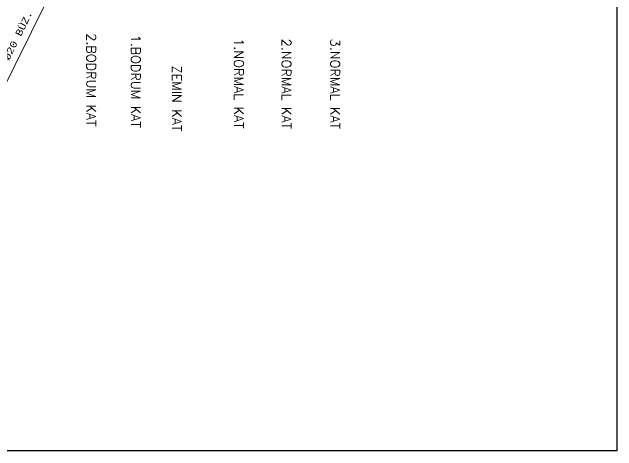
# Model space of a CAD drawing. Header units: millimetres. Extents: x 35860 to 71103, y -11298 to -8385.
# Drawn here: x 39752 to 40656, y -11298 to -10642 of the extents above; entities that cross this region are included whole.
import ezdxf
from ezdxf.enums import TextEntityAlignment as Align

# ---------------------------------------------------------------- set-up
doc = ezdxf.new("R2010")
doc.units = ezdxf.units.MM
doc.header["$MEASUREMENT"] = 0
doc.layers.add('03_Yazı', color=1, linetype='Continuous', lineweight=30)
doc.layers.add('Aks&Tefriş', color=5, linetype='Continuous', lineweight=20)
doc.styles.add('C', font='')
doc.styles.add('ROMANC', font='romanc', dxfattribs={"height": 0.11})
doc.styles.get('C').set_extended_font_data('Courier New Tur')

msp = doc.modelspace()

# ---------------------------------------------------------------- linework, layer by layer
at = {"layer": '03_Yazı'}
msp.add_lwpolyline([(38060.11, -8504.95), (40656.09, -8504.95), (40656.09, -11297.83), (38060.11, -11297.83)], close=True, dxfattribs=at)
at = {"layer": 'Aks&Tefriş'}
msp.add_line((39810.47, -10611.61), (39699.71, -10835.28), dxfattribs=at)

# ---------------------------------------------------------------- texts
at = {"layer": '03_Yazı', "style": 'C'}
msp.add_text('%2 EĞİM %%C20 BÜZ.', height=10, rotation=63.6554, dxfattribs=at).set_placement((39742.72, -10713.13), align=Align.MIDDLE_CENTER)
at = {"layer": '03_Yazı', "style": 'ROMANC'}
for s, p in [('2.BODRUM KAT', (39863.22, -10674.02)), ('1.BODRUM KAT', (39929.72, -10676.02)), ('1.NORMAL KAT', (40083.83, -10681.46)), ('2.NORMAL KAT', (40154.98, -10682.05)), ('3.NORMAL KAT', (40227.72, -10682.05)), ('ZEMIN KAT', (39990.95, -10722.12))]:
    msp.add_text(s, height=14, rotation=270, dxfattribs=at).set_placement(p)

doc.saveas('drawing.dxf')
